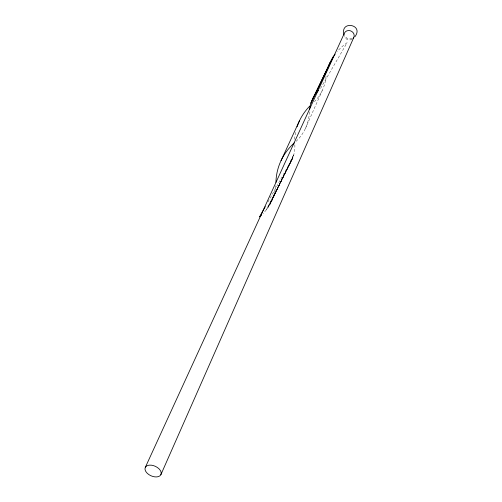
<?xml version="1.0" encoding="UTF-8"?>
<svg xmlns="http://www.w3.org/2000/svg" width="502" height="502" viewBox="0 0 502 502"><rect width="100%" height="100%" fill="white"/><g stroke="black" fill="none" stroke-linecap="round" stroke-linejoin="round"><path stroke-width="0.38" stroke-dasharray="2.51 1.88" d="M305.291 128.744L322.202 90.617M271.419 201.572L293.89 154.434L269.907 204.458L293.287 156.498L268.2 207.219L292.547 158.513L266.305 209.855L291.668 160.464M267.974 201.923L288.28 165.892A37.305 34.105 29.9 0 0 294.781 143.597M320.527 88.446L347.089 42.758A55.032 51.361 13.3 0 0 337.187 51.599M352.241 38.541C349.43 39.457 345.966 38.453 344.548 35.749M275.749 185.715A59.556 52.001 30.2 0 1 262.885 213.777M326.074 76.078A46.548 43.404 33.3 0 1 314.44 101.668M309.427 111.827A50.413 45.996 31.6 0 1 295.985 141.42M294.63 139.267A62.261 56.833 15.4 0 1 295.929 130.871M352.147 39.25A5.158 4.631 24 0 1 344.41 36.646"/><path stroke-width="0.75" d="M160.878 474.685A8.597 5.208 24.3 0 0 151.24 465.166A8.597 5.208 24.3 0 0 147.18 473.223A8.597 5.208 24.3 0 0 160.878 474.685L353.778 37.462M145.298 467.412L344.447 33.05A5.158 4.631 24 0 1 351.714 31.394A5.158 4.631 24 0 1 353.101 38.466M281.057 160.602L299.462 120.819M330.084 62.48L310.933 103.186L333.259 56.826L312.539 99.089M265.288 206.686L259.54 216.883A59.556 52.001 30.2 0 0 261.492 215.145M354.864 36.797C364.465 24.259 339.339 19.942 344.14 35.134M297.09 126.774A62.261 56.833 15.4 0 1 309.803 106.066M275.937 182.351A67.318 60.027 16.7 0 1 294.329 142.901M309.583 109.631A37.895 35.146 17.7 0 1 318.375 90.542M327.906 67.858A55.032 51.361 13.3 0 1 335.129 54.153"/></g></svg>
